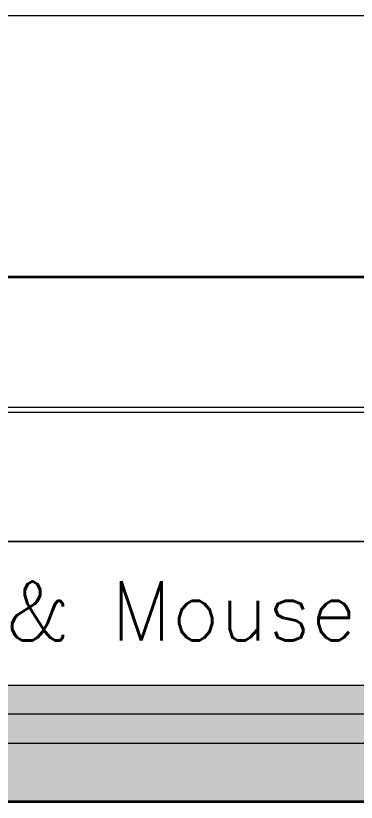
# Model space of a CAD drawing. Header units: millimetres. Extents: x 13198 to 24643, y -4481 to 8091.
# Drawn here: x 16483.4 to 16598.7, y 5889.1 to 6155.2 of the extents above; entities that cross this region are included whole.
import ezdxf

# ---------------------------------------------------------------- set-up
doc = ezdxf.new("R2010")
doc.units = ezdxf.units.MM
doc.header["$MEASUREMENT"] = 0
doc.layers.add('2730M', color=2, linetype='Continuous')
doc.styles.add('ROMANS', font='romans.shx', dxfattribs={"height": 0.2, "bigfont": 'ghs.shx'})

# ---------------------------------------------------------------- blocks, each defined once
blk = doc.blocks.new('a')
at = {"layer": '2730M', "color": 7, "linetype": 'ByBlock', "lineweight": 13}
for points in [[(16905.37, 5542.7), (16425.2, 5542.7)], [(16425.2, 5498.66), (16905.37, 5498.66)]]:
    blk.add_lwpolyline(points, dxfattribs=at)
blk = doc.blocks.new('keyboard')
at = {"lineweight": 13}
h = blk.add_hatch(dxfattribs=at)
h.set_pattern_fill('DASH', color=250, scale=10)
h.paths.add_polyline_path([(41850.56, 4315.5), (41850.56, 4325.12), (41400.89, 4325.12), (41400.89, 4315.5)])
h = blk.add_hatch(dxfattribs=at)
h.set_pattern_fill('DASH', color=250, scale=10)
h.paths.add_polyline_path([(41850.56, 4305.61), (41850.56, 4315.5), (41400.89, 4315.5), (41400.89, 4305.61)])
h.paths.add_polyline_path([(41850.56, 4286.1), (41850.56, 4305.61), (41400.89, 4305.61), (41400.89, 4286.1)])
at = {"color": 250, "lineweight": 13}
for p, q in [((41400.89, 4315.5), (41850.56, 4315.5)), ((41400.89, 4305.61), (41850.56, 4305.61))]:
    blk.add_line(p, q, dxfattribs=at)
blk.add_lwpolyline([(41400.89, 4286.1), (41850.56, 4286.1), (41850.56, 4325.12), (41400.89, 4325.12)], close=True, dxfattribs=at)
at = {"layer": '2730M', "color": 7, "lineweight": 13}
for p, q in [((41865.86, 4373.67), (41385.69, 4373.67)), ((41385.69, 4285.58), (41865.86, 4285.58))]:
    blk.add_line(p, q, dxfattribs=at)
blk = doc.blocks.new('blank 2u')
at = {"layer": '2730M', "color": 250, "lineweight": 0}
for p, q in [((41623.98, 4635.59), (41143.81, 4635.59)), ((41143.81, 4547.5), (41623.98, 4547.5))]:
    blk.add_line(p, q, dxfattribs=at)
blk = doc.blocks.new('blank 1u')
at = {"layer": '2730M', "color": 250, "lineweight": 0}
for points in [[(42653.97, 3565.6), (42173.8, 3565.6)], [(42173.8, 3521.95), (42653.97, 3521.95)]]:
    blk.add_lwpolyline(points, dxfattribs=at)

msp = doc.modelspace()

# ---------------------------------------------------------------- block references
at = {"color": 7, "linetype": 'Continuous', "lineweight": -3}
for name, p in [('blank 2u', (-24909.06844, 1519.64466)), ('blank 1u', (-25939.15922, 2455.41612)), ('keyboard', (-25151.93921, 1603.481))]:
    msp.add_blockref(name, p, dxfattribs=at)
at = {"color": 4, "linetype": 'Continuous', "lineweight": -3, "xscale": 0.9926555901407088, "yscale": 0.9926555901407088, "zscale": 0.9926555901407088}
msp.add_blockref('a', (-68.85892, 564.51174), dxfattribs=at)

# ---------------------------------------------------------------- texts
at = {"color": 2, "lineweight": 13, "ltscale": 1.6, "style": 'ROMANS'}
msp.add_text('Keyboard & Mouse', height=20, dxfattribs=at).set_placement((16342.47175, 5943.85525))

doc.saveas('drawing.dxf')
